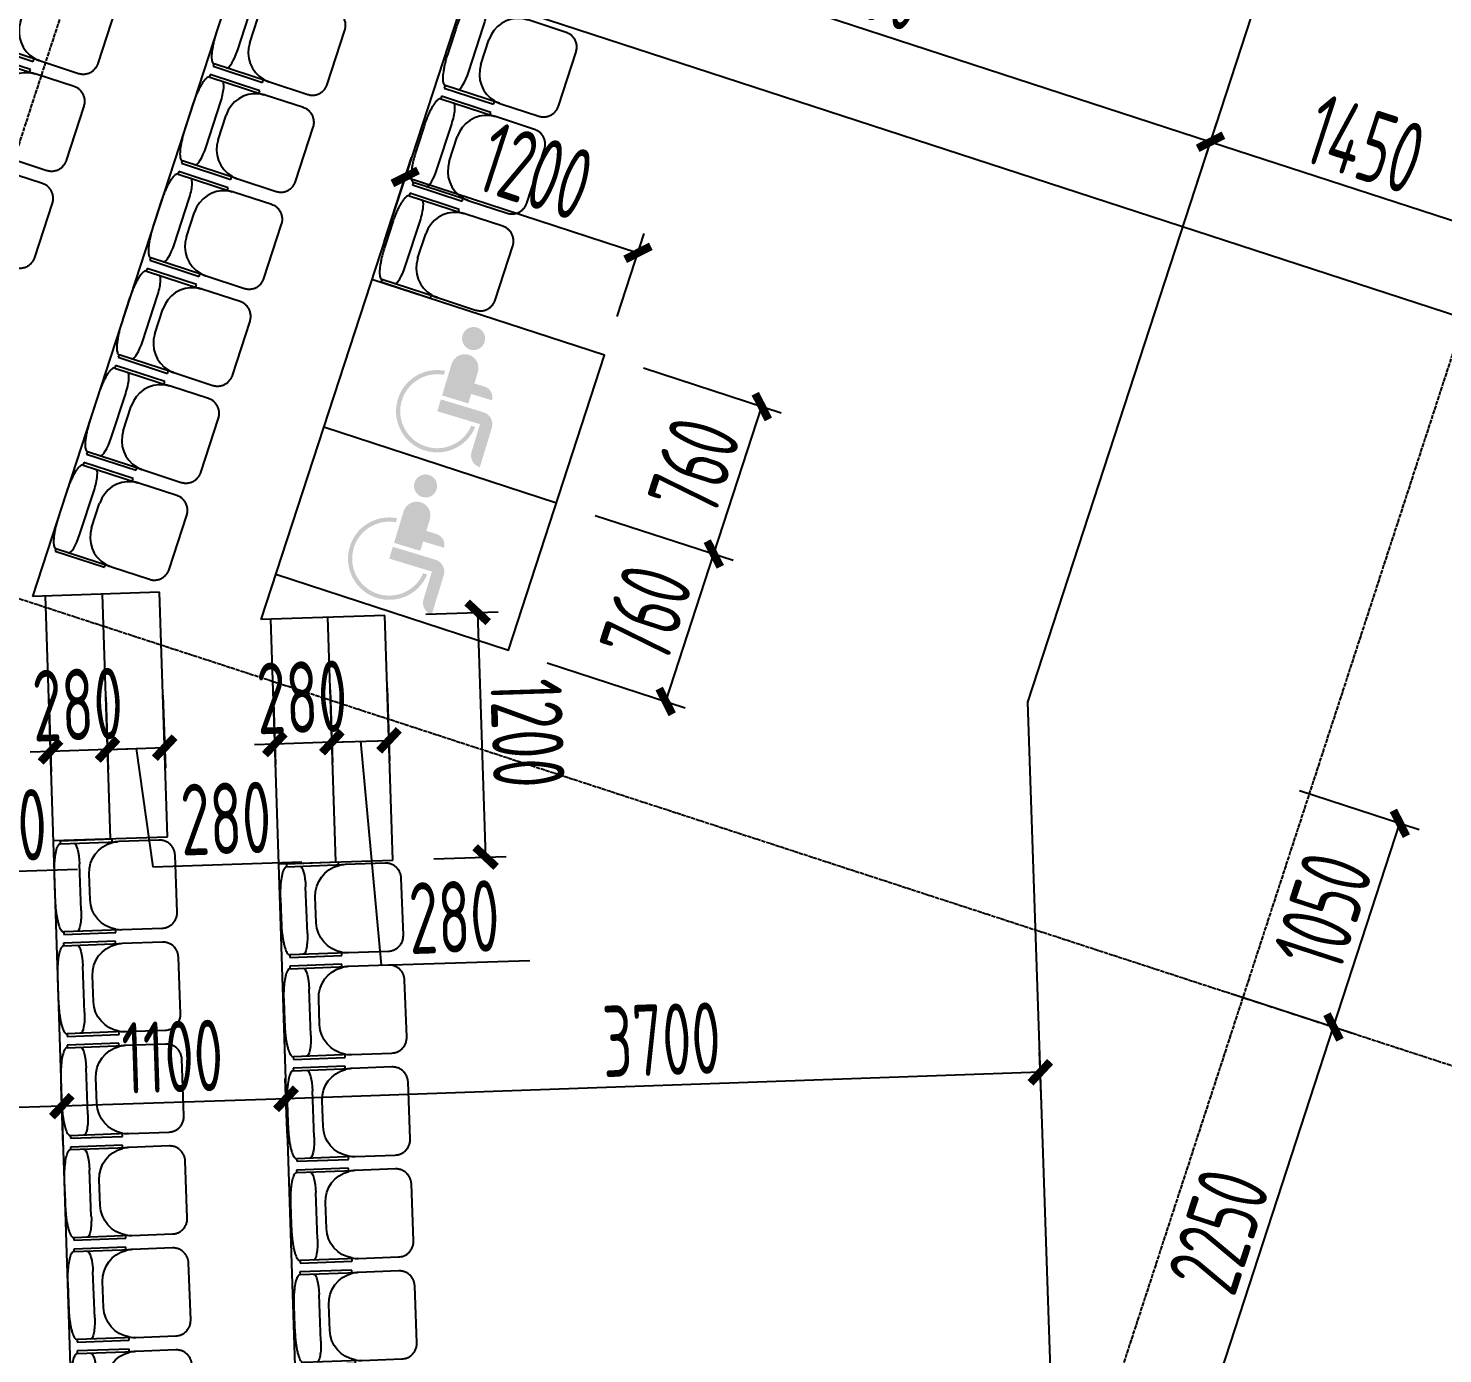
# Model space of a CAD drawing. Header units: millimetres. Extents: x 11515858 to 24947533, y -12784974 to -6116114.
# Drawn here: x 11852017 to 11858950, y -6344598 to -6338102 of the extents above; entities that cross this region are included whole.
import ezdxf

# ---------------------------------------------------------------- set-up
doc = ezdxf.new("R2010")
doc.units = ezdxf.units.MM
doc.header["$LTSCALE"] = 10
doc.linetypes.add('A2-RG-AXIS$0$CENTER', pattern=[2, 1.25, -0.25, 0.25, -0.25])
doc.linetypes.add('A2-RG-AXIS$0$DOTE', pattern=[2.42, 2, -0.2, 0.02, -0.2])
for name, color, linetype in [('A2-RB-F2$0$$34$A-DIMS-100', 1, 'Continuous'), ('A2-RB-F2$0$A-DIMS-100', 1, 'Continuous'), ('A2-RD-F2$0$A-FURN-FIXT', 9, 'Continuous'), ('A2-RD-F2$0$A-STRS', 50, 'Continuous'), ('A2-RG-AXIS$0$A-GRID', 1, 'A2-RG-AXIS$0$CENTER'), ('A2-RI-F2$0$A-STRS', 50, 'Continuous')]:
    doc.layers.add(name, color=color, linetype=linetype)
doc.layers.add('A2-RI-F2$0$A-FLOR-STRS', color=2, linetype='Continuous', lineweight=5)
doc.layers.add('A2-RI-F2$0$A-Z410-G-Vhcl', color=5, linetype='Continuous', lineweight=0)
doc.styles.add('A2-RB-F2$0$$0$XD2008', font='hzs.shx', dxfattribs={"width": 0.7, "bigfont": 'hztxt.shx'})
doc.styles.add('A2-RB-F2$0$XD2008', font='hzs.shx', dxfattribs={"width": 0.7, "bigfont": 'hztxt.shx'})
doc.dimstyles.new('A2-RB-F2$0$$0$XD100$0', dxfattribs={"dimscale": 100, "dimtxt": 3.5, "dimasz": 1, "dimexe": 1, "dimexo": 2, "dimgap": 0.5, "dimtad": 1, "dimdec": 0, "dimdsep": 46, "dimtxsty": 'A2-RB-F2$0$$0$XD2008', "dimblk1": 'A2-RB-F2$0$$20$_ArchTick', "dimblk2": 'A2-RB-F2$0$$20$_ArchTick', "dimsah": 1, "dimcen": 2.5, "dimclrt": 4, "dimaunit": 1, "dimadec": 0, "dimazin": 0, "dimtfac": 1, "dimtdec": 0, "dimtix": 1, "dimtmove": 2, "dimatfit": 3, "dimfxl": 0, "dimtolj": 1, "dimtzin": 0, "dimarcsym": 0})
doc.dimstyles.new('A2-RB-F2$0$XD100$0', dxfattribs={"dimscale": 100, "dimtxt": 3.5, "dimasz": 1, "dimexe": 1, "dimexo": 2, "dimgap": 0.5, "dimtad": 1, "dimdec": 0, "dimdsep": 46, "dimtxsty": 'A2-RB-F2$0$XD2008', "dimblk1": 'A2-RB-F2$0$_ArchTick', "dimblk2": 'A2-RB-F2$0$_ArchTick', "dimsah": 1, "dimcen": 2.5, "dimclrt": 4, "dimaunit": 1, "dimadec": 0, "dimazin": 0, "dimtfac": 1, "dimtdec": 0, "dimtix": 1, "dimtmove": 1, "dimatfit": 3, "dimfxl": 0, "dimtolj": 1, "dimtzin": 0, "dimarcsym": 0})

# ---------------------------------------------------------------- blocks, each defined once
blk = doc.blocks.new('A2-RG-AXIS')
at = {"layer": 'A2-RG-AXIS$0$A-GRID', "linetype": 'A2-RG-AXIS$0$DOTE'}
for p, q in [((11859362.3, -6315993.2), (11846201.5, -6356370.4)), ((11866017.6, -6318162.5), (11852857, -6358539.7)), ((11836628.7, -6335895.9), (11874589.4, -6348268.9))]:
    blk.add_line(p, q, dxfattribs=at)
blk = doc.blocks.new('A2-RB-F2$0$$20$_ArchTick')
at = {"color": 0, "linetype": 'ByBlock', "const_width": 0.4}
blk.add_lwpolyline([(-0.5, -0.5), (0.5, 0.5)], dxfattribs=at)
blk = doc.blocks.new('*D1546')
at = {"layer": 'A2-RB-F2$0$$34$A-DIMS-100', "color": 0, "lineweight": -2, "ltscale": 3, "transparency": 16777216}
for p, q in [((11854220.8, -6337738.3), (11854325.8, -6337416.3)), ((11854294.8, -6337511.4), (11857812.3, -6338657.9)), ((11857738.3, -6338884.8), (11857843.2, -6338562.8))]:
    blk.add_line(p, q, dxfattribs=at)
at = {"layer": 'Defpoints', "color": 0, "ltscale": 3, "transparency": 16777216}
for p in [(11854158.9, -6337928.5), (11857812.3, -6338657.9), (11857676.3, -6339075)]:
    blk.add_point(p, dxfattribs=at)
at = {"layer": 'A2-RB-F2$0$$34$A-DIMS-100', "color": 0, "lineweight": -2, "ltscale": 3, "transparency": 16777216, "xscale": 100, "yscale": 100, "zscale": 100}
for p, rotation in [((11854294.8, -6337511.4), 161.9467479738267), ((11857812.3, -6338657.9), 341.9467479738267)]:
    blk.add_blockref('A2-RB-F2$0$$20$_ArchTick', p, dxfattribs=dict(at, rotation=rotation))
at = {"layer": 'A2-RB-F2$0$$34$A-DIMS-100', "color": 4, "ltscale": 3, "transparency": 16777216, "insert": (11856123.3, -6337870.7), "char_height": 350, "attachment_point": 5, "rotation": 341.94675, "style": 'A2-RB-F2$0$$0$XD2008'}
blk.add_mtext('\\A1;3700', dxfattribs=at)
blk = doc.blocks.new('*D1547')
at = {"layer": 'A2-RB-F2$0$$34$A-DIMS-100', "color": 0, "lineweight": -2, "ltscale": 3, "transparency": 16777216}
for p, q in [((11857738.3, -6338884.8), (11857843.2, -6338562.9)), ((11857812.2, -6338658), (11859190.8, -6339107.4)), ((11859116.9, -6339334.2), (11859221.8, -6339012.3))]:
    blk.add_line(p, q, dxfattribs=at)
at = {"layer": 'Defpoints', "color": 0, "ltscale": 3, "transparency": 16777216}
for p in [(11857676.3, -6339075), (11859190.8, -6339107.4), (11859054.9, -6339524.3)]:
    blk.add_point(p, dxfattribs=at)
at = {"layer": 'A2-RB-F2$0$$34$A-DIMS-100', "color": 0, "lineweight": -2, "ltscale": 3, "transparency": 16777216, "xscale": 100, "yscale": 100, "zscale": 100}
for p, rotation in [((11857812.2, -6338658), 161.9471034994591), ((11859190.8, -6339107.4), 341.9471034994591)]:
    blk.add_blockref('A2-RB-F2$0$$20$_ArchTick', p, dxfattribs=dict(at, rotation=rotation))
at = {"layer": 'A2-RB-F2$0$$34$A-DIMS-100', "color": 4, "ltscale": 3, "transparency": 16777216, "insert": (11858571.2, -6338668.8), "char_height": 350, "attachment_point": 5, "rotation": 341.9471, "style": 'A2-RB-F2$0$$0$XD2008'}
blk.add_mtext('\\A1;1450', dxfattribs=at)
blk = doc.blocks.new('A2-RB-F2$0$_ArchTick')
at = {"color": 0, "linetype": 'ByBlock', "const_width": 0.4}
blk.add_lwpolyline([(-0.5, -0.5), (0.5, 0.5)], dxfattribs=at)
blk = doc.blocks.new('*D1508')
at = {"layer": 'A2-RB-F2$0$A-DIMS-100', "color": 0, "lineweight": -2, "transparency": 16777216}
for p, q in [((11857922.7, -6342836.5), (11858509.9, -6343027.9)), ((11857717.5, -6345136.1), (11858414.8, -6342996.9)), ((11857225.5, -6344975.8), (11857812.6, -6345167.1))]:
    blk.add_line(p, q, dxfattribs=at)
at = {"layer": 'Defpoints', "color": 0, "transparency": 16777216}
for p in [(11857732.6, -6342774.5), (11858414.8, -6342996.9), (11857035.3, -6344913.8)]:
    blk.add_point(p, dxfattribs=at)
at = {"layer": 'A2-RB-F2$0$A-DIMS-100', "color": 0, "lineweight": -2, "transparency": 16777216, "xscale": 100, "yscale": 100, "zscale": 100}
for p, rotation in [((11858414.8, -6342996.9), 71.94704049330034), ((11857717.5, -6345136.1), 251.9470404933003)]:
    blk.add_blockref('A2-RB-F2$0$_ArchTick', p, dxfattribs=dict(at, rotation=rotation))
at = {"layer": 'A2-RB-F2$0$A-DIMS-100', "color": 4, "transparency": 16777216, "insert": (11857852.3, -6343996.8), "char_height": 350, "attachment_point": 5, "rotation": 71.94704, "style": 'A2-RB-F2$0$XD2008'}
blk.add_mtext('\\A1;2250', dxfattribs=at)
blk = doc.blocks.new('*D1513')
at = {"layer": 'A2-RB-F2$0$A-DIMS-100', "color": 0, "lineweight": -2, "transparency": 16777216}
for p, q in [((11858248.1, -6341838.2), (11858835.3, -6342029.6)), ((11858414.8, -6342996.9), (11858740.2, -6341998.6)), ((11857922.7, -6342836.5), (11858509.9, -6343027.9))]:
    blk.add_line(p, q, dxfattribs=at)
at = {"layer": 'Defpoints', "color": 0, "transparency": 16777216}
for p in [(11858058, -6341776.2), (11858740.2, -6341998.6), (11857732.6, -6342774.5)]:
    blk.add_point(p, dxfattribs=at)
at = {"layer": 'A2-RB-F2$0$A-DIMS-100', "color": 0, "lineweight": -2, "transparency": 16777216, "xscale": 100, "yscale": 100, "zscale": 100}
for p, rotation in [((11858740.2, -6341998.6), 71.94704049344082), ((11858414.8, -6342996.9), 251.9470404934408)]:
    blk.add_blockref('A2-RB-F2$0$_ArchTick', p, dxfattribs=dict(at, rotation=rotation))
at = {"layer": 'A2-RB-F2$0$A-DIMS-100', "color": 4, "transparency": 16777216, "insert": (11858363.6, -6342428), "char_height": 350, "attachment_point": 5, "rotation": 71.94704, "style": 'A2-RB-F2$0$XD2008'}
blk.add_mtext('\\A1;1050', dxfattribs=at)
blk = doc.blocks.new('*D1514')
at = {"layer": 'A2-RB-F2$0$A-DIMS-100', "color": 0, "lineweight": -2, "transparency": 16777216}
for p, q in [((11856983.2, -6343377.5), (11856974.1, -6343119)), ((11853285.5, -6343507.8), (11853276.4, -6343249.2)), ((11856977.7, -6343218.9), (11853279.9, -6343349.2))]:
    blk.add_line(p, q, dxfattribs=at)
at = {"layer": 'Defpoints', "color": 0, "transparency": 16777216}
for p in [(11853279.9, -6343349.2), (11856990.3, -6343577.4), (11853292.6, -6343707.6)]:
    blk.add_point(p, dxfattribs=at)
at = {"layer": 'A2-RB-F2$0$A-DIMS-100', "color": 0, "lineweight": -2, "transparency": 16777216, "xscale": 100, "yscale": 100, "zscale": 100}
for p, rotation in [((11856977.7, -6343218.9), 2.017035363650672), ((11853279.9, -6343349.2), 182.0170353636507)]:
    blk.add_blockref('A2-RB-F2$0$_ArchTick', p, dxfattribs=dict(at, rotation=rotation))
at = {"layer": 'A2-RB-F2$0$A-DIMS-100', "color": 4, "transparency": 16777216, "insert": (11855120.9, -6343059.2), "char_height": 350, "attachment_point": 5, "rotation": 2.01704, "style": 'A2-RB-F2$0$XD2008'}
blk.add_mtext('\\A1;3700', dxfattribs=at)
blk = doc.blocks.new('*D1515')
at = {"layer": 'A2-RB-F2$0$A-DIMS-100', "color": 0, "lineweight": -2, "transparency": 16777216}
for p, q in [((11853287.2, -6343542), (11853277.7, -6343249.2)), ((11852187.8, -6343577.9), (11852178.2, -6343285)), ((11853280.9, -6343349.1), (11852181.5, -6343385))]:
    blk.add_line(p, q, dxfattribs=at)
at = {"layer": 'Defpoints', "color": 0, "transparency": 16777216}
for p in [(11852181.5, -6343385), (11853293.7, -6343741.9), (11852194.3, -6343777.8)]:
    blk.add_point(p, dxfattribs=at)
at = {"layer": 'A2-RB-F2$0$A-DIMS-100', "color": 0, "lineweight": -2, "transparency": 16777216, "xscale": 100, "yscale": 100, "zscale": 100}
for p, rotation in [((11852181.5, -6343385), 181.8669128213494), ((11853280.9, -6343349.1), 1.866912821349463)]:
    blk.add_blockref('A2-RB-F2$0$_ArchTick', p, dxfattribs=dict(at, rotation=rotation))
at = {"layer": 'A2-RB-F2$0$A-DIMS-100', "color": 4, "transparency": 16777216, "insert": (11852723.9, -6343142.2), "char_height": 350, "attachment_point": 5, "rotation": 1.86691, "style": 'A2-RB-F2$0$XD2008'}
blk.add_mtext('\\A1;1100', dxfattribs=at)
blk = doc.blocks.new('*D1516')
at = {"layer": 'A2-RB-F2$0$A-DIMS-100', "color": 0, "lineweight": -2, "transparency": 16777216}
for p, q in [((11851088.4, -6343613.7), (11851078.8, -6343320.8)), ((11852187.8, -6343577.9), (11852178.2, -6343285)), ((11852181.5, -6343385), (11851082.1, -6343420.8))]:
    blk.add_line(p, q, dxfattribs=at)
at = {"layer": 'Defpoints', "color": 0, "transparency": 16777216}
for p in [(11851082.1, -6343420.8), (11851094.9, -6343813.6), (11852194.3, -6343777.8)]:
    blk.add_point(p, dxfattribs=at)
at = {"layer": 'A2-RB-F2$0$A-DIMS-100', "color": 0, "lineweight": -2, "transparency": 16777216, "xscale": 100, "yscale": 100, "zscale": 100}
for p, rotation in [((11852181.5, -6343385), 1.866912821136593), ((11851082.1, -6343420.8), 181.8669128211366)]:
    blk.add_blockref('A2-RB-F2$0$_ArchTick', p, dxfattribs=dict(at, rotation=rotation))
at = {"layer": 'A2-RB-F2$0$A-DIMS-100', "color": 4, "transparency": 16777216, "insert": (11851624.5, -6343178), "char_height": 350, "attachment_point": 5, "rotation": 1.86691, "style": 'A2-RB-F2$0$XD2008'}
blk.add_mtext('\\A1;1100', dxfattribs=at)
blk = doc.blocks.new('*D1519')
at = {"layer": 'A2-RB-F2$0$A-DIMS-100', "color": 0, "lineweight": -2, "transparency": 16777216}
for p, q in [((11852117.9, -6341388.9), (11852129.5, -6341745.9)), ((11852397.7, -6341379.8), (11852409.4, -6341736.8)), ((11852126.3, -6341646), (11852026.3, -6341649.3)), ((11852406.1, -6341636.9), (11852126.3, -6341646)), ((11852406.1, -6341636.9), (11852506.1, -6341633.6))]:
    blk.add_line(p, q, dxfattribs=at)
at = {"layer": 'Defpoints', "color": 0, "transparency": 16777216}
for p in [(11852111.4, -6341189), (11852391.2, -6341179.9), (11852126.3, -6341646)]:
    blk.add_point(p, dxfattribs=at)
at = {"layer": 'A2-RB-F2$0$A-DIMS-100', "color": 0, "lineweight": -2, "transparency": 16777216, "xscale": 100, "yscale": 100, "zscale": 100}
for p, rotation in [((11852126.3, -6341646), 1.866912821034837), ((11852406.1, -6341636.9), 181.8669128210348)]:
    blk.add_blockref('A2-RB-F2$0$_ArchTick', p, dxfattribs=dict(at, rotation=rotation))
at = {"layer": 'A2-RB-F2$0$A-DIMS-100', "color": 4, "transparency": 16777216, "insert": (11852258.9, -6341416.6), "char_height": 350, "attachment_point": 5, "rotation": 1.86691, "style": 'A2-RB-F2$0$XD2008'}
blk.add_mtext('\\A1;280', dxfattribs=at)
blk = doc.blocks.new('*D1530')
at = {"layer": 'A2-RB-F2$0$A-DIMS-100', "color": 0, "lineweight": -2, "transparency": 16777216}
for p, q in [((11852397.7, -6341379.8), (11852409.4, -6341736.8)), ((11852677.6, -6341370.7), (11852689.2, -6341727.7)), ((11852406.1, -6341636.9), (11852686, -6341627.8)), ((11852546, -6341632.3), (11852628, -6342211.5)), ((11852628, -6342211.5), (11853357.6, -6342187.7))]:
    blk.add_line(p, q, dxfattribs=at)
at = {"layer": 'Defpoints', "color": 0, "transparency": 16777216}
for p in [(11852391.2, -6341179.9), (11852671.1, -6341170.8), (11852686, -6341627.8)]:
    blk.add_point(p, dxfattribs=at)
at = {"layer": 'A2-RB-F2$0$A-DIMS-100', "color": 0, "lineweight": -2, "transparency": 16777216, "xscale": 100, "yscale": 100, "zscale": 100}
for p, rotation in [((11852406.1, -6341636.9), 181.8669128220245), ((11852686, -6341627.8), 1.866912822024473)]:
    blk.add_blockref('A2-RB-F2$0$_ArchTick', p, dxfattribs=dict(at, rotation=rotation))
at = {"layer": 'A2-RB-F2$0$A-DIMS-100', "color": 4, "transparency": 16777216, "insert": (11852985.5, -6341974.8), "char_height": 350, "attachment_point": 5, "rotation": 1.86691, "style": 'A2-RB-F2$0$XD2008'}
blk.add_mtext('\\A1;280', dxfattribs=at)
blk = doc.blocks.new('*D1531')
at = {"layer": 'A2-RB-F2$0$A-DIMS-100', "color": 0, "lineweight": -2, "transparency": 16777216}
for p, q in [((11853217.3, -6341353.1), (11853228.9, -6341710.1)), ((11853497.1, -6341344), (11853508.8, -6341701)), ((11853505.5, -6341601), (11853225.7, -6341610.2)), ((11853505.5, -6341601), (11853605.5, -6341597.8)), ((11853225.7, -6341610.2), (11853125.7, -6341613.4))]:
    blk.add_line(p, q, dxfattribs=at)
at = {"layer": 'Defpoints', "color": 0, "transparency": 16777216}
for p in [(11853210.8, -6341153.2), (11853490.6, -6341144.1), (11853225.7, -6341610.2)]:
    blk.add_point(p, dxfattribs=at)
at = {"layer": 'A2-RB-F2$0$A-DIMS-100', "color": 0, "lineweight": -2, "transparency": 16777216, "xscale": 100, "yscale": 100, "zscale": 100}
for p, rotation in [((11853225.7, -6341610.2), 1.866912820856828), ((11853505.5, -6341601), 181.8669128208568)]:
    blk.add_blockref('A2-RB-F2$0$_ArchTick', p, dxfattribs=dict(at, rotation=rotation))
at = {"layer": 'A2-RB-F2$0$A-DIMS-100', "color": 4, "transparency": 16777216, "insert": (11853358.3, -6341380.7), "char_height": 350, "attachment_point": 5, "rotation": 1.86691, "style": 'A2-RB-F2$0$XD2008'}
blk.add_mtext('\\A1;280', dxfattribs=at)
blk = doc.blocks.new('*D1532')
at = {"layer": 'A2-RB-F2$0$A-DIMS-100', "color": 0, "lineweight": -2, "transparency": 16777216}
for p, q in [((11853497.1, -6341344), (11853508.8, -6341701)), ((11853777, -6341334.9), (11853788.6, -6341691.9)), ((11853505.5, -6341601), (11853785.4, -6341591.9)), ((11853645.5, -6341596.5), (11853746.8, -6342694.5)), ((11853746.8, -6342694.5), (11854476.4, -6342670.7))]:
    blk.add_line(p, q, dxfattribs=at)
at = {"layer": 'Defpoints', "color": 0, "transparency": 16777216}
for p in [(11853490.6, -6341144.1), (11853770.5, -6341135), (11853785.4, -6341591.9)]:
    blk.add_point(p, dxfattribs=at)
at = {"layer": 'A2-RB-F2$0$A-DIMS-100', "color": 0, "lineweight": -2, "transparency": 16777216, "xscale": 100, "yscale": 100, "zscale": 100}
for p, rotation in [((11853505.5, -6341601), 181.8669128222025), ((11853785.4, -6341591.9), 1.866912822202533)]:
    blk.add_blockref('A2-RB-F2$0$_ArchTick', p, dxfattribs=dict(at, rotation=rotation))
at = {"layer": 'A2-RB-F2$0$A-DIMS-100', "color": 4, "transparency": 16777216, "insert": (11854104.3, -6342457.7), "char_height": 350, "attachment_point": 5, "rotation": 1.86691, "style": 'A2-RB-F2$0$XD2008'}
blk.add_mtext('\\A1;280', dxfattribs=at)
blk = doc.blocks.new('*D1534')
at = {"layer": 'A2-RB-F2$0$A-DIMS-100', "color": 0, "lineweight": -2, "transparency": 16777216}
for p, q in [((11851298.3, -6341415.6), (11851310, -6341772.7)), ((11851578.2, -6341406.5), (11851589.8, -6341763.5)), ((11851306.7, -6341672.7), (11851586.5, -6341663.6)), ((11851446.6, -6341668.2), (11851528.6, -6342247.4)), ((11851528.6, -6342247.4), (11852258.2, -6342223.6))]:
    blk.add_line(p, q, dxfattribs=at)
at = {"layer": 'Defpoints', "color": 0, "transparency": 16777216}
for p in [(11851291.8, -6341215.8), (11851571.6, -6341206.6), (11851586.5, -6341663.6)]:
    blk.add_point(p, dxfattribs=at)
at = {"layer": 'A2-RB-F2$0$A-DIMS-100', "color": 0, "lineweight": -2, "transparency": 16777216, "xscale": 100, "yscale": 100, "zscale": 100}
for p, rotation in [((11851306.7, -6341672.7), 181.8669128216063), ((11851586.5, -6341663.6), 1.866912821606268)]:
    blk.add_blockref('A2-RB-F2$0$_ArchTick', p, dxfattribs=dict(at, rotation=rotation))
at = {"layer": 'A2-RB-F2$0$A-DIMS-100', "color": 4, "transparency": 16777216, "insert": (11851886.1, -6342010.6), "char_height": 350, "attachment_point": 5, "rotation": 1.86691, "style": 'A2-RB-F2$0$XD2008'}
blk.add_mtext('\\A1;280', dxfattribs=at)
blk = doc.blocks.new('*D1577')
at = {"layer": 'A2-RB-F2$0$A-DIMS-100', "color": 0, "lineweight": -2, "transparency": 16777216}
for p, q in [((11854796.7, -6340489.2), (11855472.3, -6340709.5)), ((11855141.7, -6341401.1), (11855377.2, -6340678.5)), ((11854561.2, -6341211.8), (11855236.8, -6341432))]:
    blk.add_line(p, q, dxfattribs=at)
at = {"layer": 'Defpoints', "color": 0, "transparency": 16777216}
for p in [(11854606.5, -6340427.3), (11855377.2, -6340678.5), (11854371, -6341149.8)]:
    blk.add_point(p, dxfattribs=at)
at = {"layer": 'A2-RB-F2$0$A-DIMS-100', "color": 0, "lineweight": -2, "transparency": 16777216, "xscale": 100, "yscale": 100, "zscale": 100}
for p, rotation in [((11855377.2, -6340678.5), 71.94704049334796), ((11855141.7, -6341401.1), 251.9470404933479)]:
    blk.add_blockref('A2-RB-F2$0$_ArchTick', p, dxfattribs=dict(at, rotation=rotation))
at = {"layer": 'A2-RB-F2$0$A-DIMS-100', "color": 4, "transparency": 16777216, "insert": (11855045.6, -6340970), "char_height": 350, "attachment_point": 5, "rotation": 71.94704, "style": 'A2-RB-F2$0$XD2008'}
blk.add_mtext('\\A1;760', dxfattribs=at)
blk = doc.blocks.new('*D1578')
at = {"layer": 'A2-RB-F2$0$A-DIMS-100', "color": 0, "lineweight": -2, "transparency": 16777216}
for p, q in [((11855032.2, -6339766.7), (11855707.8, -6339986.9)), ((11855377.2, -6340678.5), (11855612.8, -6339955.9)), ((11854796.7, -6340489.2), (11855472.3, -6340709.5))]:
    blk.add_line(p, q, dxfattribs=at)
at = {"layer": 'Defpoints', "color": 0, "transparency": 16777216}
for p in [(11854842, -6339704.7), (11855612.8, -6339955.9), (11854606.5, -6340427.3)]:
    blk.add_point(p, dxfattribs=at)
at = {"layer": 'A2-RB-F2$0$A-DIMS-100', "color": 0, "lineweight": -2, "transparency": 16777216, "xscale": 100, "yscale": 100, "zscale": 100}
for p, rotation in [((11855612.8, -6339955.9), 71.94704049334796), ((11855377.2, -6340678.5), 251.9470404933479)]:
    blk.add_blockref('A2-RB-F2$0$_ArchTick', p, dxfattribs=dict(at, rotation=rotation))
at = {"layer": 'A2-RB-F2$0$A-DIMS-100', "color": 4, "transparency": 16777216, "insert": (11855281.1, -6340247.5), "char_height": 350, "attachment_point": 5, "rotation": 71.94704, "style": 'A2-RB-F2$0$XD2008'}
blk.add_mtext('\\A1;760', dxfattribs=at)
blk = doc.blocks.new('*D1579')
at = {"layer": 'A2-RB-F2$0$A-DIMS-100', "color": 0, "lineweight": -2, "transparency": 16777216}
for p, q in [((11853763.1, -6339142.7), (11853895.9, -6338735.2)), ((11853864.9, -6338830.3), (11855005.8, -6339202.2)), ((11854904, -6339514.5), (11855036.8, -6339107.1))]:
    blk.add_line(p, q, dxfattribs=at)
at = {"layer": 'Defpoints', "color": 0, "transparency": 16777216}
for p in [(11855005.8, -6339202.2), (11853701.1, -6339332.8), (11854842, -6339704.7)]:
    blk.add_point(p, dxfattribs=at)
at = {"layer": 'A2-RB-F2$0$A-DIMS-100', "color": 0, "lineweight": -2, "transparency": 16777216, "xscale": 100, "yscale": 100, "zscale": 100}
for p, rotation in [((11853864.9, -6338830.3), 161.9470404933479), ((11855005.8, -6339202.2), 341.9470404933479)]:
    blk.add_blockref('A2-RB-F2$0$_ArchTick', p, dxfattribs=dict(at, rotation=rotation))
at = {"layer": 'A2-RB-F2$0$A-DIMS-100', "color": 4, "transparency": 16777216, "insert": (11854505.1, -6338802.3), "char_height": 350, "attachment_point": 5, "rotation": 341.94704, "style": 'A2-RB-F2$0$XD2008'}
blk.add_mtext('\\A1;1200', dxfattribs=at)
blk = doc.blocks.new('*D1458')
at = {"layer": 'A2-RB-F2$0$A-DIMS-100', "color": 0, "lineweight": -2, "transparency": 16777216}
for p, q in [((11853965.3, -6340972.8), (11854319.9, -6340961.2)), ((11854219.9, -6340964.5), (11854259, -6342163.9)), ((11854004.4, -6342172.2), (11854359, -6342160.6))]:
    blk.add_line(p, q, dxfattribs=at)
at = {"layer": 'Defpoints', "color": 0, "transparency": 16777216}
for p in [(11853765.4, -6340979.3), (11853804.5, -6342178.7), (11854259, -6342163.9)]:
    blk.add_point(p, dxfattribs=at)
at = {"layer": 'A2-RB-F2$0$A-DIMS-100', "color": 0, "lineweight": -2, "transparency": 16777216, "xscale": 100, "yscale": 100, "zscale": 100}
for p, rotation in [((11854219.9, -6340964.5), 91.86691277651138), ((11854259, -6342163.9), 271.8669127765114)]:
    blk.add_blockref('A2-RB-F2$0$_ArchTick', p, dxfattribs=dict(at, rotation=rotation))
at = {"layer": 'A2-RB-F2$0$A-DIMS-100', "color": 4, "transparency": 16777216, "insert": (11854464.3, -6341556.9), "char_height": 350, "attachment_point": 5, "rotation": 271.86691, "style": 'A2-RB-F2$0$XD2008'}
blk.add_mtext('\\A1;1200', dxfattribs=at)
blk = doc.blocks.new('A2-RD-F2$0$M_Seating-Auditorium - 457 x 610mm-3353913-Documents - Level 2')
at = {"layer": 'A2-RD-F2$0$A-FURN-FIXT'}
for p, q in [((300.4, 494.7), (21, 494.7)), ((-55.2, 418.8), (-55.2, 222.2)), ((376.6, 222.2), (376.6, 418.8)), ((-55.2, -64.1), (-55.2, 215.3)), ((376.6, 215.3), (376.6, -64.1)), ((-51.7, 189.9), (-67.9, 189.9)), ((-67.9, 189.9), (-67.9, -64.9)), ((389.3, 189.9), (373.1, 189.9)), ((389.3, -64.7), (389.3, 189.9)), ((224.2, 70.3), (97.2, 70.3)), ((275, 24.9), (46.4, 24.9)), ((-67.9, -64.9), (-55.1, -64.9)), ((376.6, -64.7), (389.3, -64.7)), ((97.2, -101.1), (197.2, -101.1)), ((197.2, -101.1), (224.2, -100.7))]:
    blk.add_line(p, q, dxfattribs=at)
for centre, major_axis, ratio, start_param, end_param in [((97.2, 222.2), (-152.4, 0), 0.996195, 0.209748, 1.570796), ((224.2, 222.2), (152.4, 0), 0.996195, 4.712389, 6.067787), ((46.4, 0.9), (101.6, 0), 0.236052, 1.570796, 3.141593), ((275, 0.9), (101.6, 0), 0.236052, 0, 1.570796)]:
    blk.add_ellipse(centre, major_axis=major_axis, ratio=ratio, start_param=start_param, end_param=end_param, dxfattribs=at)
for points, knots in [([(21, 494.7), (15.2, 494.7), (6.8, 493.7), (-4.2, 490.6), (-14.7, 486.2), (-26.9, 478.6), (-36.5, 469), (-42.4, 461), (-45.8, 455.5), (-48.6, 449.8), (-51, 443.9), (-52.9, 437.7), (-54.6, 429.5), (-55.2, 423.1), (-55.2, 418.8)], [0, 0, 0, 0, 0.142857, 0.214286, 0.285714, 0.428571, 0.571429, 0.625, 0.678571, 0.732143, 0.785714, 0.839286, 0.892857, 1, 1, 1, 1]), ([(376.6, 418.8), (376.6, 424.5), (375.7, 432.9), (372.5, 443.9), (368.1, 454.4), (360.5, 466.5), (350.9, 476.1), (342.8, 481.9), (337.3, 485.3), (331.6, 488.1), (325.6, 490.5), (319.5, 492.4), (311.2, 494.1), (304.8, 494.7), (300.4, 494.7)], [0, 0, 0, 0, 0.142857, 0.214286, 0.285714, 0.428571, 0.571429, 0.625, 0.678571, 0.732143, 0.785714, 0.839286, 0.892857, 1, 1, 1, 1]), ([(224.2, -100.7), (232.2, -100.7), (248.1, -100.4), (271.5, -99.1), (293.7, -96.9), (321, -93), (349.5, -86.3), (367.8, -77.8), (375.3, -70.4), (376.6, -66.6), (376.6, -64.7)], [0, 0, 0, 0, 0.1, 0.2, 0.3, 0.4, 0.6, 0.8, 0.9, 1, 1, 1, 1])]:
    blk.add_open_spline(points, degree=3, knots=knots, dxfattribs=at)
for points in [[(-55.2, 222.2), (-55.2, 216.7), (-54.6, 205.9), (-52.8, 195.2), (-51.7, 189.9)], [(373.1, 189.9), (374.3, 195.2), (376, 205.9), (376.6, 216.7), (376.6, 222.2)], [(-55.1, -64.9), (-55.1, -66.8), (-53.9, -70.5), (-48.3, -76.1), (-39.1, -81.4), (-26.5, -86.3), (-10.9, -90.6), (7.3, -94.3), (27.8, -97.3), (50, -99.5), (73.3, -100.8), (89.2, -101.1), (97.2, -101.1)]]:
    blk.add_open_spline(points, degree=3, dxfattribs=at)
blk = doc.blocks.new('A2-RD-F2$0$M_Seating-Auditorium - 457 x 610mm-3355791-Documents - Level 2')
at = {"layer": 'A2-RD-F2$0$A-FURN-FIXT'}
for p, q in [((97.2, 101.1), (197.2, 101.1)), ((197.2, 101.1), (224.2, 100.7)), ((-67.9, 64.9), (-55.1, 64.9)), ((-67.9, -189.9), (-67.9, 64.9)), ((-55.2, 64.1), (-55.2, -215.3)), ((376.6, 64.7), (389.3, 64.7)), ((376.6, -215.3), (376.6, 64.1)), ((389.3, 64.7), (389.3, -189.9)), ((275, -24.9), (46.4, -24.9)), ((224.2, -70.3), (97.2, -70.3)), ((-51.7, -189.9), (-67.9, -189.9)), ((389.3, -189.9), (373.1, -189.9)), ((-55.2, -418.8), (-55.2, -222.2)), ((376.6, -222.2), (376.6, -418.8)), ((300.4, -494.7), (21, -494.7))]:
    blk.add_line(p, q, dxfattribs=at)
for centre, major_axis, ratio, start_param, end_param in [((46.4, -0.9), (-101.6, 0), 0.236052, 0, 1.570796), ((275, -0.9), (-101.6, 0), 0.236052, 1.570796, 3.141593), ((97.2, -222.2), (152.4, 0), 0.996195, 1.570796, 2.931845), ((224.2, -222.2), (152.4, 0), 0.996195, 0.215398, 1.570796)]:
    blk.add_ellipse(centre, major_axis=major_axis, ratio=ratio, start_param=start_param, end_param=end_param, dxfattribs=at)
for points, knots in [([(-55.1, 64.9), (-55.1, 66.8), (-53.9, 70.5), (-46.4, 78), (-28.1, 86.5), (0.5, 93.3), (27.8, 97.3), (50, 99.5), (73.3, 100.8), (89.2, 101.1), (97.2, 101.1)], [-1, -1, -1, -1, -0.9, -0.8, -0.6, -0.4, -0.3, -0.2, -0.1, 0, 0, 0, 0]), ([(21, -494.7), (16.7, -494.7), (10.3, -494.1), (2, -492.4), (-4.2, -490.5), (-10.2, -488.1), (-15.8, -485.3), (-21.4, -481.9), (-29.4, -476.1), (-39.1, -466.5), (-46.7, -454.4), (-51, -443.9), (-54.2, -432.9), (-55.2, -424.5), (-55.2, -418.8)], [-1, -1, -1, -1, -0.892857, -0.839286, -0.785714, -0.732143, -0.678571, -0.625, -0.571429, -0.428571, -0.285714, -0.214286, -0.142857, 0, 0, 0, 0]), ([(376.6, -418.8), (376.6, -423.1), (376.1, -429.5), (374.3, -437.7), (372.4, -443.9), (370.1, -449.8), (367.2, -455.5), (363.8, -461), (358, -469), (348.3, -478.6), (336.2, -486.2), (325.6, -490.6), (314.7, -493.7), (306.2, -494.7), (300.4, -494.7)], [-1, -1, -1, -1, -0.892857, -0.839286, -0.785714, -0.732143, -0.678571, -0.625, -0.571429, -0.428571, -0.285714, -0.214286, -0.142857, 0, 0, 0, 0])]:
    blk.add_open_spline(points, degree=3, knots=knots, dxfattribs=at)
for points in [[(224.2, 100.7), (232.2, 100.7), (248.1, 100.4), (271.5, 99.1), (293.7, 96.9), (314.1, 94), (332.4, 90.3), (348, 86), (360.5, 81.2), (369.7, 75.9), (375.3, 70.4), (376.6, 66.6), (376.6, 64.7)], [(-55.2, -222.2), (-55.2, -216.7), (-54.6, -205.9), (-52.8, -195.2), (-51.7, -189.9)], [(373.1, -189.9), (374.3, -195.2), (376, -205.9), (376.6, -216.7), (376.6, -222.2)]]:
    blk.add_open_spline(points, degree=3, dxfattribs=at)
blk = doc.blocks.new('A2-RD-F2')
at = {"layer": 'A2-RD-F2$0$A-FURN-FIXT'}
blk.add_line((11854023, -6339422), (11853992.3, -6339412), dxfattribs=at)
for points in [[(11853230.1, -6340778), (11854371, -6341149.8), (11854842, -6339704.7), (11853701.1, -6339332.8)], [(11853465.6, -6340055.4), (11854606.5, -6340427.3)]]:
    blk.add_lwpolyline(points, dxfattribs=at)
at = {"layer": 'A2-RD-F2$0$A-STRS'}
for p, q in [((11854188.2, -6334288.9), (11852037.8, -6340886.4)), ((11855159.7, -6334857.9), (11853158, -6340999.1)), ((11852661.1, -6340866), (11852037.8, -6340886.4)), ((11852374, -6349245.4), (11852101.4, -6340884.3)), ((11852420.4, -6342074.5), (11852381.3, -6340875.2)), ((11852700.2, -6342065.4), (11852661.1, -6340866)), ((11853765.4, -6340979.3), (11853158, -6340999.1)), ((11853804.5, -6342178.7), (11853765.4, -6340979.3)), ((11853469, -6349073.7), (11853205.7, -6340997.6)), ((11853524.7, -6342187.8), (11853485.6, -6340988.4)), ((11852140.5, -6342083.6), (11852700.2, -6342065.4)), ((11853244.8, -6342196.9), (11853804.5, -6342178.7))]:
    blk.add_line(p, q, dxfattribs=at)
blk.add_lwpolyline([(11859206, -6346326.3), (11857035.3, -6344913.8), (11856917.1, -6341404.4), (11858435.6, -6336745.5), (11860599.1, -6333979.9), (11863185.3, -6334117.8)], dxfattribs=at)
at = {"layer": 'A2-RD-F2$0$A-FURN-FIXT', "rotation": 251.9467478914252}
for p in [(11851982, -6337834.7), (11853105.3, -6337937.9), (11854238.4, -6338044.3), (11851827, -6338310.1), (11852950.3, -6338413.3), (11854083.4, -6338519.7), (11851672.1, -6338785.5), (11852795.4, -6338888.7), (11853928.5, -6338995), (11852640.4, -6339364), (11852485.5, -6339839.4), (11852330.5, -6340314.8)]:
    blk.add_blockref('A2-RD-F2$0$M_Seating-Auditorium - 457 x 610mm-3353913-Documents - Level 2', p, dxfattribs=at)
at = {"layer": 'A2-RD-F2$0$A-FURN-FIXT', "xscale": -1, "rotation": 92.13812088214031}
for p in [(11852241.4, -6342151.8), (11853350.2, -6342264.4), (11852258, -6342651.5), (11853366.8, -6342764.1), (11852274.6, -6343151.2), (11853383.4, -6343263.8), (11852291.2, -6343650.9), (11853400, -6343763.5), (11852307.8, -6344150.7), (11853416.5, -6344263.3), (11852324.3, -6344650.4)]:
    blk.add_blockref('A2-RD-F2$0$M_Seating-Auditorium - 457 x 610mm-3355791-Documents - Level 2', p, dxfattribs=at)
blk = doc.blocks.new('*U2321')
at = {"layer": 'A2-RI-F2$0$A-Z410-G-Vhcl', "extrusion": (0, 0, -1)}
h = blk.add_hatch(color=2, dxfattribs=at)
edge = h.paths.add_edge_path()
edge.add_arc((-0.0041, 0.039), 0.0082, 0, 360)
for points in [[(-0.0139, -0.0062), (0.0056, -0.0062), (0.0056, 0.0172, 1), (-0.0139, 0.0172), (-0.0139, 0.0086), (-0.0214, 0.0086, 0.414214), (-0.0293, 0.0008), (-0.0139, 0.0008)], [(0.0086, 0.0082, -2.078418), (-0.0205, -0.0208), (-0.0235, -0.0208, 2.108884), (0.0086, 0.0112)], [(-0.0261, -0.0179), (0.0056, -0.0179), (0.0056, -0.0091), (-0.0261, -0.0091, 0.414214), (-0.0349, -0.0179), (-0.0349, -0.0472, 0.414214), (-0.0261, -0.0384)]]:
    blk.add_hatch(color=2, dxfattribs=at).paths.add_polyline_path(points)
blk = doc.blocks.new('A2-RB-F2')
at = {"layer": 'A2-RB-F2$0$$34$A-DIMS-100', "ltscale": 3}
for p1, p2, distance, picture, middle in [((11854158.9, -6337928.5), (11857676.3, -6339075), 438.7, '*D1546', (11856123.3, -6337870.7)), ((11857676.3, -6339075), (11859054.9, -6339524.3), 438.5, '*D1547', (11858571.2, -6338668.8))]:
    dim = blk.add_aligned_dim(p1=p1, p2=p2, distance=distance, dimstyle='A2-RB-F2$0$$0$XD100$0', dxfattribs=at)
    dim.commit()
    dim.dimension.update_dxf_attribs({"geometry": picture, "text_midpoint": middle})
at = {"layer": 'A2-RB-F2$0$A-DIMS-100'}
for p1, p2, distance, picture, middle in [((11853701.1, -6339332.8), (11854842, -6339704.7), 528.5, '*D1579', (11854505.1, -6338802.3)), ((11854606.5, -6340427.3), (11854842, -6339704.7), -810.6, '*D1578', (11855281.1, -6340247.5)), ((11854371, -6341149.8), (11854606.5, -6340427.3), -810.6, '*D1577', (11855045.6, -6340970)), ((11853765.4, -6340979.3), (11853804.5, -6342178.7), 454.8, '*D1458', (11854464.3, -6341556.9)), ((11852391.2, -6341179.9), (11852111.4, -6341189), 457.2, '*D1519', (11852258.9, -6341416.6)), ((11853490.6, -6341144.1), (11853210.8, -6341153.2), 457.2, '*D1531', (11853358.3, -6341380.7)), ((11857732.6, -6342774.5), (11858058, -6341776.2), -717.6, '*D1513', (11858363.6, -6342428)), ((11857035.3, -6344913.8), (11857732.6, -6342774.5), -717.6, '*D1508', (11857852.3, -6343996.8)), ((11856990.3, -6343577.4), (11853292.6, -6343707.6), -358.7, '*D1514', (11855120.9, -6343059.2)), ((11853293.7, -6343741.9), (11852194.3, -6343777.8), -393, '*D1515', (11852723.9, -6343142.2)), ((11852194.3, -6343777.8), (11851094.9, -6343813.6), -393, '*D1516', (11851624.5, -6343178))]:
    dim = blk.add_aligned_dim(p1=p1, p2=p2, distance=distance, dimstyle='A2-RB-F2$0$XD100$0', dxfattribs=at)
    dim.commit()
    dim.dimension.update_dxf_attribs({"geometry": picture, "text_midpoint": middle})
for base, p1, p2, picture, middle in [((11852686, -6341627.8), (11852391.2, -6341179.9), (11852671.1, -6341170.8), '*D1530', (11852678, -6342209.9)), ((11853785.4, -6341591.9), (11853490.6, -6341144.1), (11853770.5, -6341135), '*D1532', (11853796.8, -6342692.8)), ((11851586.5, -6341663.6), (11851291.8, -6341215.8), (11851571.6, -6341206.6), '*D1534', (11851578.6, -6342245.7))]:
    dim = blk.add_linear_dim(base=base, p1=p1, p2=p2, angle=1.86691, dimstyle='A2-RB-F2$0$XD100$0', dxfattribs=at)
    dim.commit()
    dim.dimension.update_dxf_attribs({"geometry": picture, "text_midpoint": middle, "dimtype": 129})
blk = doc.blocks.new('A2-RI-F2')
at = {"layer": 'Defpoints', "color": 3, "linetype": 'Continuous'}
blk.add_line((11881898.7, -6346970), (11828646, -6329612.7), dxfattribs=at)
at = {"layer": 'A2-RI-F2$0$A-FLOR-STRS'}
blk.add_blockref('A2-RG-AXIS', (0, 0), dxfattribs=at)
at = {"layer": 'A2-RI-F2$0$A-STRS', "linetype": 'Continuous'}
blk.add_blockref('A2-RB-F2', (0, 0), dxfattribs=at)
at = {"layer": 'A2-RI-F2$0$A-Z410-G-Vhcl', "color": 2, "extrusion": (0, 0, -1), "xscale": -6898.552177697356, "yscale": 6898.552177846431, "zscale": 6898.552177799478, "rotation": 16.89785800851398}
for p in [(-11854094.9, -6339871.7), (-11853859.4, -6340594.3)]:
    blk.add_blockref('*U2321', p, dxfattribs=at)

msp = doc.modelspace()

# ---------------------------------------------------------------- block references
for name in ['A2-RI-F2', 'A2-RB-F2', 'A2-RG-AXIS', 'A2-RD-F2']:
    msp.add_blockref(name, (0, 0))

doc.saveas('drawing.dxf')
